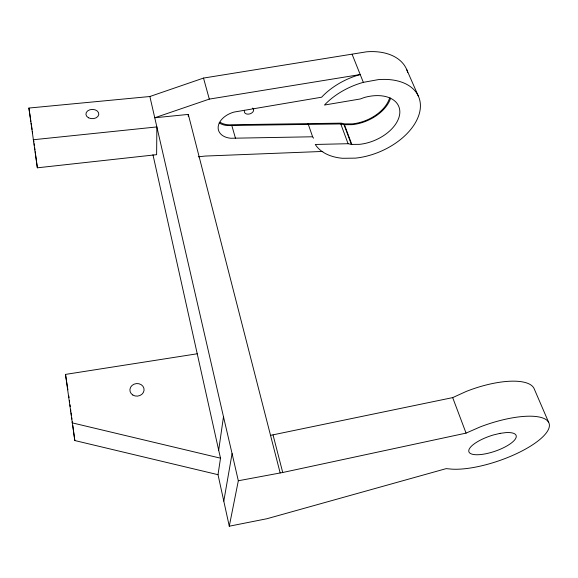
<?xml version="1.0" encoding="UTF-8"?>
<svg xmlns="http://www.w3.org/2000/svg" width="578" height="578" viewBox="0 0 578 578"><rect width="100%" height="100%" fill="white"/><g stroke="black" fill="none" stroke-linecap="round" stroke-linejoin="round"><path stroke-width="0.87" d="M188.211 116.192L188.298 114.408L154.752 117.767L209.308 99.105L360.21 74.548A56.716 35.742 -23.1 0 0 321.628 97.205L234.061 112.067A19.587 13.027 -16.4 0 0 218.209 126.539A19.587 13.027 -16.4 0 0 230.803 138.258L312.619 136.776A56.716 35.742 -23.1 0 0 313.572 138.171M229.278 526.204L238.324 480.759L282.729 472.493L466.063 433.117L479.978 427.005A59.664 19.117 -19 0 1 547.077 431.817A59.664 19.117 -19 0 1 451.945 469.155L446.173 468.635L266.928 518.733L229.278 526.204L218.014 474.69L220.514 458.181L218.686 450.211L223.484 416.745L149.868 96.512L28.9 108.05L37.36 167.808L156.624 154.673L156.862 126.929L33.17 139.76M223.794 501.126L232.081 453.6L223.484 416.745M270.533 435.357L452.682 397.613L466.215 391.45A58.4 20.584 -19.3 0 1 533.971 388.293L548.681 422.439M149.868 96.512L203.514 78.073L366.683 51.796A55.856 36.226 -23.5 0 1 407.75 72.604M363.338 82.351L378.185 79.648A57.041 35.547 -22.9 0 1 419.223 113.917A57.041 35.547 -22.9 0 1 355.456 158.134L342.61 158.293A57.041 35.547 -22.9 0 1 315.277 144.464L348.093 143.712L351.373 144.406L359.444 144.348A35.323 21.993 -22.9 0 0 399.745 113.722A35.323 21.993 -22.9 0 0 364.494 97.444L360.246 98.983L324.468 105.037A57.041 35.547 -22.9 0 1 363.338 82.351L352.147 54.39M218.014 474.69L74.815 440.544L65.502 374.407L197.199 353.787M198.312 156.826L205.219 156.06L322.82 151.436M219.192 122.897A19.399 13.128 -16.4 0 0 227.197 125.556L340.774 123.945L344.018 124.675L351.995 124.675A34.788 22.304 -23.3 0 0 390.677 98M72.069 422.829L220.514 458.181M406.601 69.324L418.544 96.533M452.682 397.613L466.063 433.117M344.423 124.675L351.785 144.399M308.052 123.627L312.619 136.776M344.018 124.675L351.373 144.406M340.774 123.945L348.093 143.712M231.829 125.556L235.47 138.236M203.514 78.073L209.308 99.105M273.047 434.952L282.729 472.493M188.298 114.408L280.157 472.927M232.081 453.6L238.324 480.759M152.96 154.731L218.686 450.211M65.502 374.407L67.879 389.81M28.9 108.05L30.887 121.416M31.154 123.201L32.079 129.436M32.346 131.22L32.614 132.998M68.775 395.908L69.013 397.693M69.374 400.373L69.62 402.158M69.981 404.838L70.22 406.623M70.581 409.296L70.827 411.088M71.065 412.873L71.426 415.546M71.672 417.338L71.91 419.122M72.279 421.796L72.517 423.58M72.756 425.372L74.815 440.544M33.625 140.136L33.864 141.921M34.109 143.705L34.348 145.49M34.586 147.274L34.947 149.955M35.193 151.739L37.36 167.808M252.637 108.086A4.783 3.222 -17.3 0 1 251.936 112.84L250.903 113.461A4.783 3.222 -17.3 0 1 246.279 113.88L245.39 113.433A4.783 3.222 -17.3 0 1 244.631 110.297M220.081 122.233A18.185 12.311 -16.4 0 0 232.067 124.732L341.244 123.15L344.77 123.88L352.212 123.887A33.603 21.545 -23.3 0 0 389.586 98.094M499.956 433.384L493.72 434.88A24.984 7.998 -19 0 0 469.77 453.022A24.984 7.998 -19 0 0 506.711 446.057A24.984 7.998 -19 0 0 505.649 432.633L499.956 433.384M88.463 117.767A6.452 4.653 -0.4 0 0 98.766 114.617A6.452 4.653 -0.4 0 0 89.879 109.762A6.452 4.653 -0.4 0 0 88.463 117.767M132.839 395.041A7.102 6.286 -6 0 0 144.052 390.316A7.102 6.286 -6 0 0 134.082 384.168A7.102 6.286 -6 0 0 132.839 395.041"/></g></svg>
